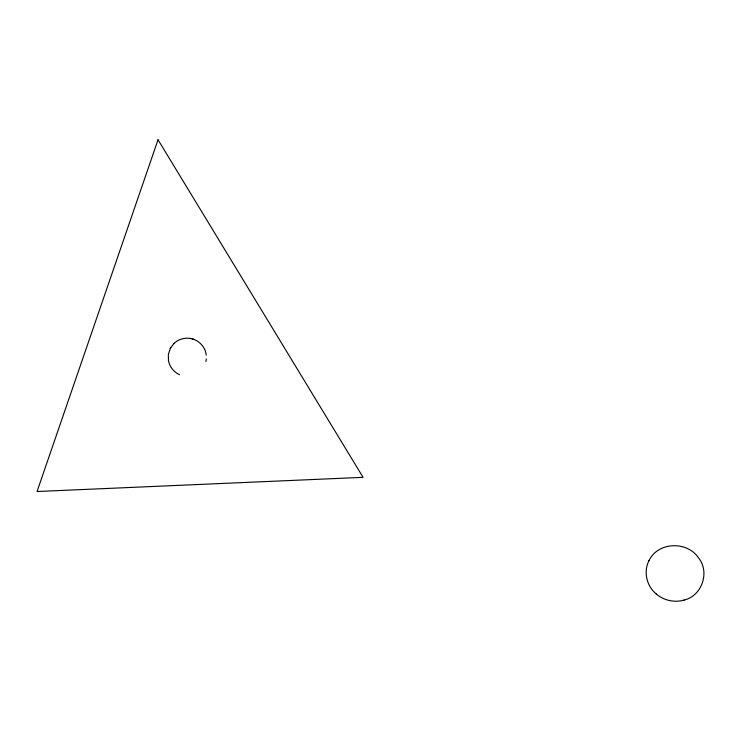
<?xml version="1.0" encoding="UTF-8"?>
<svg xmlns="http://www.w3.org/2000/svg" width="741" height="741" viewBox="0 0 741 741"><rect width="100%" height="100%" fill="white"/><g stroke="black" fill="none" stroke-linecap="round" stroke-linejoin="round"><path stroke-width="1.11" d="M168.476 360.598L168.355 354.476L170.374 348.289M206.331 358.959L205.924 361.562M649.135 560.372C643.151 571.404 646.587 586.02 656.146 593.902M170.708 347.686L174.098 343.379M648.986 560.641C657.906 541.754 686.981 540.8 698.411 557.704C710.239 572.033 701.949 596.088 683.85 600.145M170.282 348.455L170.791 347.529M174.033 343.444C178.776 338.841 186.01 337.053 192.345 338.896M656.109 593.865C663.288 600.145 673.56 602.702 682.832 600.405M682.526 600.488L684.156 600.062M192.947 339.082C200.033 341.221 205.498 347.807 206.257 355.171M192.114 338.832L193.188 339.146M179.526 374.687C173.727 372.139 169.411 366.545 168.42 360.283M158.028 139.762L37.05 491.515L363.081 477.334L158.028 139.762"/></g></svg>
